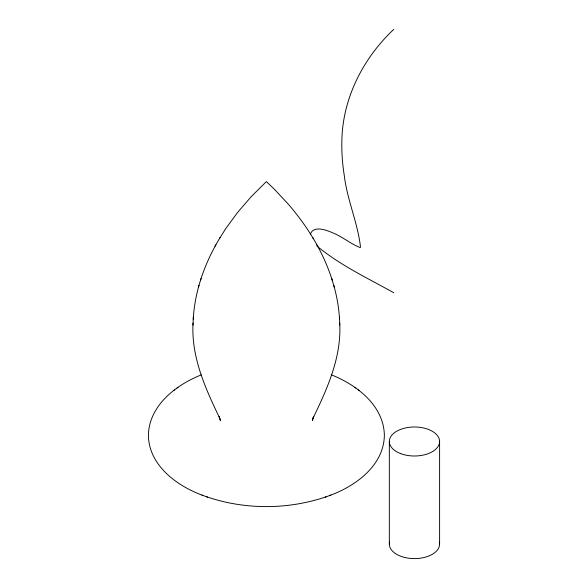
<?xml version="1.0" encoding="UTF-8"?>
<svg xmlns="http://www.w3.org/2000/svg" width="588" height="588" viewBox="0 0 588 588"><rect width="100%" height="100%" fill="white"/><g stroke="black" fill="none" stroke-linecap="round" stroke-linejoin="round"><path stroke-width="0.88" d="M339.702 323.04C341.716 356.747 327.45 388.359 313.147 417.958L313.669 416.627L312.382 420.523L312.992 417.995M219.78 417.995L220.382 420.523L219.104 416.627L219.618 417.958C205.322 388.359 191.049 356.747 193.062 323.04M193.246 319.174C194.694 293.03 203.227 267.606 215.884 244.806M192.974 325.12L193.334 317.101M310.31 234.597C312.867 225.153 326.031 229.879 332.235 232.642C342.084 236.472 350.441 243.77 360.113 247.563L360.51 247.225C357.842 223.05 347.163 199.898 344.281 175.54A177.15 102.275 60 0 1 341.834 142.972C341.878 99.798 362.583 58.653 393.74 29.4M198.435 287.297L199.009 285.378M200.493 280.373L201.052 278.514M219.398 238.706L225.733 228.651L237.471 212.591L251.054 196.833L266.386 181.582L274.368 189.24L288.451 204.345C307.634 226.623 323.437 252.215 332.279 280.373M215.054 246.254L220.155 237.383M201.309 374.865C176.032 384.897 149.234 405.389 148.397 434.944C148.617 465.24 176.863 485.938 202.786 495.397M173.526 390.623L174.474 389.925M177.017 388.036L177.929 387.367M329.986 495.397C355.902 485.938 384.148 465.24 384.368 434.944C383.538 405.389 356.74 384.897 331.456 374.865M201.941 495.089C241.403 509.892 286.128 510.333 326.017 496.853M325.238 497.139L330.824 495.089M206.748 496.853L207.527 497.139M393.74 292.736C367.647 278.146 340.07 265.254 316.954 246.041M354.843 387.367L355.747 388.036M358.298 389.925L359.239 390.623M312.618 237.383L313.375 238.706M316.888 244.806L317.711 246.254M333.756 285.378C337.475 298.292 339.496 311.691 339.791 325.12M331.72 278.514L334.337 287.297M339.43 317.101L339.519 319.174M439.603 441.492L439.603 544.091M389.337 441.492L389.337 544.091M439.346 542.026A25.13 14.509 0 0 1 414.466 558.6A25.13 14.509 0 0 1 389.594 542.026M400.384 453.51A25.13 14.509 0 0 0 439.537 442.529A25.13 14.509 0 0 0 403.486 428.446A25.13 14.509 0 0 0 400.384 453.51"/></g></svg>
